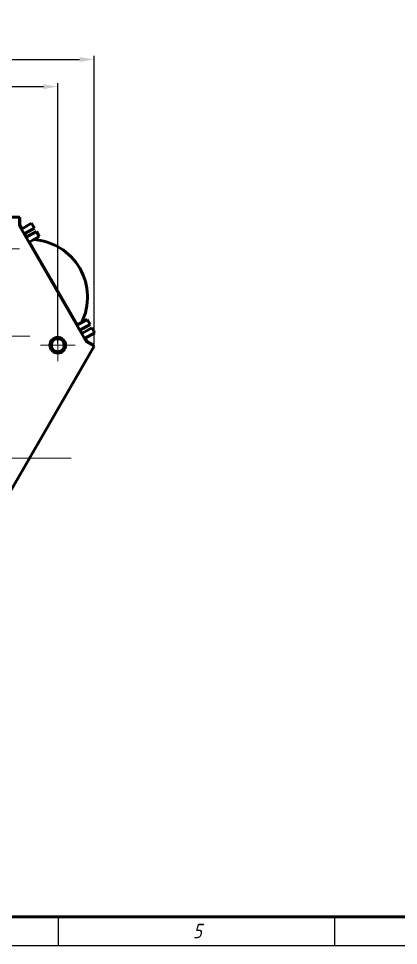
# Model space of a CAD drawing. Header units: inches. Extents: x -2049 to -860, y -317 to 524.
# Drawn here: x -1653.8 to -1521.7, y -317.3 to 5 of the extents above; entities that cross this region are included whole.
import ezdxf

# ---------------------------------------------------------------- set-up
doc = ezdxf.new("R2010")
doc.units = ezdxf.units.IN
doc.header["$LTSCALE"] = 2.574606
doc.header["$MEASUREMENT"] = 0
doc.header["$PDMODE"] = 3
doc.header["$PDSIZE"] = 0.3125
doc.linetypes.add('CENTER', pattern=[0.6, 0.375, -0.075, 0.075, -0.075])
doc.linetypes.add('CENTERX2', pattern=[20.32, 12.7, -2.54, 2.54, -2.54])
doc.layers.get('0').update_dxf_attribs({"linetype": 'CONTINUOUS', "lineweight": 50})
doc.layers.get('Defpoints').update_dxf_attribs({"linetype": 'CONTINUOUS'})
for name, color, linetype, lineweight in [('dim', 7, 'CONTINUOUS', 9), ('中心线', 7, 'CENTERX2', 15), ('侧边栏', 255, 'CONTINUOUS', 25), ('图框粗', 7, 'CONTINUOUS', 50), ('图框细', 255, 'CONTINUOUS', 25)]:
    doc.layers.add(name, color=color, linetype=linetype, lineweight=lineweight)
doc.styles.add('TEXTSTYLE_1', font='gdt', dxfattribs={"width": 0.8})
doc.styles.add('样式5.0', font='gbeitc.shx', dxfattribs={"height": 5, "bigfont": 'gbcbig.shx'})
doc.dimstyles.new('ISO-25$0', dxfattribs={"dimtxt": 5, "dimasz": 5, "dimexe": 1.25, "dimexo": 0.625, "dimtad": 1, "dimdec": 0, "dimlfac": 1.5, "dimdsep": 46, "dimtxsty": 'TEXTSTYLE_1', "dimcen": 2.5, "dimclrd": 256, "dimclre": 256, "dimclrt": 256, "dimadec": 0, "dimazin": 0, "dimtfac": 1, "dimtdec": 0, "dimtmove": 0, "dimatfit": 3, "dimfxl": 1, "dimlwd": 25, "dimarcsym": 0})

# ---------------------------------------------------------------- blocks, each defined once
blk = doc.blocks.new('A0图框')
at = {"layer": '图框粗'}
blk.add_lwpolyline([(25, 10), (1179, 10), (1179, 831), (25, 831)], close=True, dxfattribs=at)
at = {"layer": '图框细'}
for p, q in [((409, 0), (409, 10)), ((505, 0), (505, 10))]:
    blk.add_line(p, q, dxfattribs=at)
blk.add_lwpolyline([(0, 0), (1189, 0), (1189, 841), (0, 841)], close=True, dxfattribs=at)
at = {"layer": '图框细', "insert": (409, 7.52), "char_height": 5, "width": 96, "attachment_point": 1, "style": '样式5.0'}
blk.add_mtext('\\pi46.698;5', dxfattribs=at)
blk = doc.blocks.new('*D29')
at = {"layer": 'Defpoints', "color": 0, "transparency": 16777216}
for p in [(-1640.16, -18.7), (-1853.47, -108.61), (-1640.16, -108.61)]:
    blk.add_point(p, dxfattribs=at)
at = {"layer": 'dim', "lineweight": -2, "transparency": 16777216}
for p, q in [((-1853.47, -107.99), (-1853.47, -17.45)), ((-1640.16, -107.99), (-1640.16, -17.45))]:
    blk.add_line(p, q, dxfattribs=at)
at = {"layer": 'dim', "lineweight": 25, "transparency": 16777216}
blk.add_line((-1848.47, -18.7), (-1645.16, -18.7), dxfattribs=at)
at = {"layer": 'dim', "transparency": 16777216}
for points in [[(-1848.47, -17.87), (-1848.47, -19.54), (-1853.47, -18.7)], [(-1645.16, -17.87), (-1645.16, -19.54), (-1640.16, -18.7)]]:
    blk.add_solid(points, dxfattribs=at)
at = {"layer": 'dim', "transparency": 16777216, "insert": (-1746.82, -15.58), "char_height": 5, "attachment_point": 5, "style": 'TEXTSTYLE_1'}
blk.add_mtext('320', dxfattribs=at)
blk = doc.blocks.new('*D30')
at = {"layer": 'Defpoints', "color": 0, "transparency": 16777216}
for p in [(-1627.56, -9.25), (-1627.56, -108.96), (-1870.7, -142.33)]:
    blk.add_point(p, dxfattribs=at)
at = {"layer": 'dim', "lineweight": -2, "transparency": 16777216}
for p, q in [((-1870.7, -141.7), (-1870.7, -8)), ((-1627.56, -108.33), (-1627.56, -8))]:
    blk.add_line(p, q, dxfattribs=at)
at = {"layer": 'dim', "lineweight": 25, "transparency": 16777216}
blk.add_line((-1865.7, -9.25), (-1632.56, -9.25), dxfattribs=at)
at = {"layer": 'dim', "transparency": 16777216}
for points in [[(-1865.7, -8.42), (-1865.7, -10.09), (-1870.7, -9.25)], [(-1632.56, -8.42), (-1632.56, -10.09), (-1627.56, -9.25)]]:
    blk.add_solid(points, dxfattribs=at)
at = {"layer": 'dim', "transparency": 16777216, "insert": (-1749.13, -6.13), "char_height": 5, "attachment_point": 5, "style": 'TEXTSTYLE_1'}
blk.add_mtext('365', dxfattribs=at)

msp = doc.modelspace()

# ---------------------------------------------------------------- linework, layer by layer
at = {"color": 7, "linetype": 'Continuous'}
for p, q in [((-1653.49, -64.04), (-1840.15, -64.04)), ((-1653.49, -64.04), (-1653.49, -67.04)), ((-1653.38, -64.22), (-1653.49, -64.22)), ((-1653.37, -64.24), (-1653.38, -64.22)), ((-1653.37, -64.24), (-1653.37, -66.89)), ((-1630.15, -107.46), (-1653.49, -67.04)), ((-1652.66, -68.11), (-1653.37, -66.89)), ((-1652.82, -68.2), (-1649.28, -66.15)), ((-1649.28, -66.15), (-1648.28, -67.89)), ((-1648.28, -67.89), (-1651.82, -69.93)), ((-1651, -70.99), (-1651.66, -69.84)), ((-1651.15, -71.08), (-1647.61, -69.04)), ((-1646.61, -70.77), (-1650.15, -72.82)), ((-1647.61, -69.04), (-1646.61, -70.77)), ((-1633.33, -101.59), (-1650, -72.73)), ((-1642.48, -85.71), (-1642.5, -85.72)), ((-1642.48, -85.71), (-1640.81, -88.59)), ((-1640.81, -88.59), (-1640.83, -88.6)), ((-1633.49, -101.68), (-1629.94, -99.64)), ((-1629.94, -99.64), (-1628.94, -101.37)), ((-1628.94, -101.37), (-1632.49, -103.42)), ((-1631.82, -104.57), (-1628.28, -102.53)), ((-1628.28, -102.53), (-1627.28, -104.26)), ((-1631.66, -104.48), (-1632.33, -103.33)), ((-1627.28, -104.26), (-1630.82, -106.3)), ((-1630.04, -107.3), (-1630.66, -106.21)), ((-1720.89, -270.61), (-1627.56, -108.96)), ((-1630.15, -107.46), (-1627.56, -108.96)), ((-1630.04, -107.3), (-1627.74, -108.62)), ((-1627.82, -108.8), (-1627.73, -108.64)), ((-1627.73, -108.64), (-1627.74, -108.62))]:
    msp.add_line(p, q, dxfattribs=at)
for radius in [2.73, 2.27]:
    msp.add_circle((-1640.16, -108.61), radius, dxfattribs=at)
msp.add_arc((-1649.82, -91.87), 20, 333.4919, 86.7747, dxfattribs=at)
at = {"layer": '中心线'}
for p, q in [((-1665.49, -75.13), (-1653.46, -75.13)), ((-1661.96, -105.42), (-1649.93, -105.42)), ((-1640.15, -103.47), (-1640.15, -114.18)), ((-1646.16, -108.61), (-1634.13, -108.61))]:
    msp.add_line(p, q, dxfattribs=at)
at = {"layer": '中心线', "color": 0, "linetype": 'CENTER', "ltscale": 41.43413}
msp.add_line((-1867.5, -147.87), (-1628.44, -147.87), dxfattribs=at)

# ---------------------------------------------------------------- block references
at = {"layer": '侧边栏'}
msp.add_blockref('A0图框', (-2048.89, -317.3), dxfattribs=at)

# ---------------------------------------------------------------- dimensions: what is measured, and where the dimension line sits
at = {"layer": 'dim'}
for base, p1, p2, text, picture, middle in [((-1627.56, -9.25), (-1870.7, -142.33), (-1627.56, -108.96), '365', '*D30', (-1749.13, -9.25)), ((-1640.16, -18.7), (-1853.47, -108.61), (-1640.16, -108.61), '320', '*D29', (-1746.82, -18.7))]:
    dim = msp.add_linear_dim(base=base, p1=p1, p2=p2, text=text, dimstyle='ISO-25$0', dxfattribs=at)
    dim.commit()
    dim.dimension.update_dxf_attribs({"geometry": picture, "text_midpoint": middle, "dimtype": 160})

doc.saveas('drawing.dxf')
